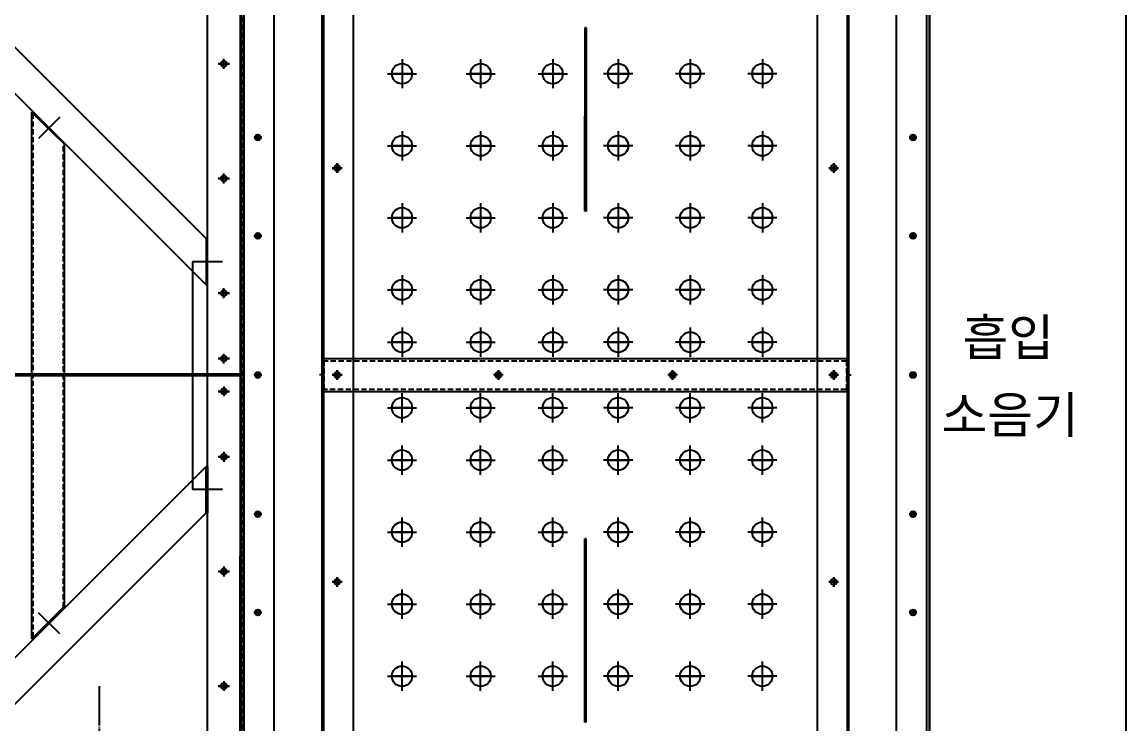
# Model space of a CAD drawing. Header units: millimetres. Extents: x 2760 to 22374, y 2628 to 16497.
# Drawn here: x 9291 to 10976, y 11771 to 12842 of the extents above; entities that cross this region are included whole.
import ezdxf
from ezdxf.enums import TextEntityAlignment as Align

# ---------------------------------------------------------------- set-up
doc = ezdxf.new("R2010")
doc.units = ezdxf.units.MM
doc.linetypes.add('CENTER', pattern=[65, 60, -2, 1, -2])
doc.linetypes.add('HIDDEN', pattern=[3, 2, -1])
for name, color, linetype in [('2.위생-급수', 5, 'Continuous'), ('CENTER', 1, 'CENTER'), ('냉각탑_text', 3, 'Continuous'), ('숨은선', 5, 'HIDDEN')]:
    doc.layers.add(name, color=color, linetype=linetype)
doc.styles.add('돋움', font='Dotum.ttf', dxfattribs={"width": 0.8})

# ---------------------------------------------------------------- blocks, each defined once
blk = doc.blocks.new('A$C79BC46FD')
blk.add_circle((8.6, 7.5), 4.5)
blk.add_circle((8.6, 7.5), 4.5)
blk.add_circle((8.6, 7.5), 4.5)
blk.add_circle((8.6, 7.5), 4.5)
at = {"layer": 'CENTER'}
for p, q in [((17, 7.5), (0, 7.5)), ((8.6, 0), (8.6, 15)), ((8.6, 0), (8.6, 15)), ((8.6, 0), (8.6, 15)), ((8.6, 0), (8.6, 15))]:
    blk.add_line(p, q, dxfattribs=at)

msp = doc.modelspace()

# ---------------------------------------------------------------- linework, layer by layer
at = {"color": 7}
for p, q in [((9624.145, 13328.608), (9624.145, 12304.608)), ((8738.79, 13274.608), (9572.145, 12441.253)), ((8809.5, 13274.608), (9572.145, 12511.964)), ((9574.145, 11330.608), (9574.145, 13276.608)), ((9574.145, 11330.608), (9574.145, 13276.608)), ((9624.145, 13276.608), (9624.145, 12027.608)), ((9624.145, 13276.608), (9624.145, 12027.608)), ((9626.145, 13276.608), (9626.145, 11330.608)), ((9626.145, 13276.608), (9626.145, 11330.608)), ((9676.145, 11330.608), (9676.145, 13276.608)), ((9676.145, 11330.608), (9676.145, 13276.608)), ((9751.145, 13273.608), (9751.145, 11333.608)), ((10551.145, 11333.608), (10551.145, 13273.608)), ((10626.145, 11330.608), (10626.145, 13276.608)), ((10676.145, 13276.608), (10676.145, 11330.608)), ((10152.145, 12833.608), (10150.145, 12833.608)), ((10150.145, 12833.608), (10150.145, 12553.608)), ((10152.145, 12833.608), (10150.145, 12833.608)), ((10152.145, 12833.608), (10152.145, 12553.608)), ((10150.145, 12553.608), (10150.145, 12698.608)), ((10152.145, 12553.608), (10152.145, 12698.608)), ((10152.145, 12553.608), (10150.145, 12553.608)), ((10152.145, 12553.608), (10150.145, 12553.608)), ((9256.145, 12304.608), (9624.145, 12304.608)), ((9624.145, 12304.608), (9256.145, 12304.608)), ((9624.145, 12304.608), (9256.145, 12304.608)), ((9256.145, 12302.608), (9624.145, 12302.608)), ((9624.145, 12302.608), (9256.145, 12302.608)), ((9624.145, 12302.608), (9256.145, 12302.608)), ((8738.79, 11330.668), (9572.145, 12164.024)), ((8809.5, 11330.668), (9572.145, 12093.313)), ((10150.145, 11773.608), (10150.145, 12053.608)), ((10152.145, 12053.608), (10150.145, 12053.608)), ((10152.145, 11773.608), (10152.145, 12053.608)), ((9624.145, 11330.608), (9624.145, 12027.608)), ((9624.145, 11330.608), (9624.145, 12027.608)), ((10152.145, 11773.608), (10150.145, 11773.608))]:
    msp.add_line(p, q, dxfattribs=at)
for p, q in [((9630.145, 11330.608), (9630.145, 13276.608)), ((9630.145, 11330.608), (9630.145, 13276.608)), ((9749.145, 11330.608), (9749.145, 13276.608)), ((9797.145, 11330.608), (9797.145, 13276.608)), ((10505.145, 11330.608), (10505.145, 13276.608)), ((10553.145, 11330.608), (10553.145, 13276.608)), ((10672.145, 11330.608), (10672.145, 13276.608)), ((9306.145, 12704.425), (9307.559, 12705.839)), ((9307.559, 12705.839), (9357.559, 12655.839)), ((9356.145, 12655.839), (9306.145, 12704.425)), ((9306.145, 11900.852), (9306.145, 12704.425)), ((9356.145, 12657.164), (9356.145, 12657.254)), ((9356.145, 12655.839), (9357.559, 12655.839)), ((9356.145, 11950.852), (9356.145, 12655.839)), ((9572.145, 12511.964), (9572.145, 12441.253)), ((9572.145, 12511.964), (9574.145, 12511.964)), ((9572.145, 12511.964), (9572.145, 12441.253)), ((9572.145, 12511.964), (9574.145, 12511.964)), ((9574.145, 12441.253), (9574.145, 12511.964)), ((9551.363, 12476.608), (9551.363, 12128.668)), ((9572.145, 12441.253), (9574.145, 12441.253)), ((9572.145, 12441.253), (9574.145, 12441.253)), ((9749.145, 12278.608), (9749.145, 12328.608)), ((9749.145, 12328.608), (10553.145, 12328.608)), ((10553.145, 12278.608), (10553.145, 12328.608)), ((9749.145, 12278.608), (10553.145, 12278.608)), ((9572.145, 12093.313), (9572.145, 12164.024)), ((9572.145, 12164.024), (9574.145, 12164.024)), ((9572.145, 12093.313), (9572.145, 12164.024)), ((9572.145, 12164.024), (9574.145, 12164.024)), ((9574.145, 12164.024), (9574.145, 12093.313)), ((9572.145, 12093.313), (9574.145, 12093.313)), ((9572.145, 12093.313), (9574.145, 12093.313)), ((9306.145, 11900.852), (9356.145, 11950.852)), ((9357.559, 11949.437), (9307.559, 11899.437)), ((9356.145, 11950.852), (9357.559, 11949.437)), ((9357.559, 11949.437), (9356.145, 11948.023)), ((9356.145, 11948.021), (9356.145, 11948.023)), ((9306.145, 11900.852), (9307.559, 11899.437))]:
    msp.add_line(p, q)
for centre, radius in [((9871.145, 12763.608), 15.5), ((9991.145, 12763.608), 15.5), ((10101.145, 12763.608), 15.5), ((10201.145, 12763.608), 15.5), ((10311.145, 12763.608), 15.5), ((10421.145, 12763.608), 15.5), ((9651.145, 12666.108), 4.5), ((9651.145, 12666.108), 4.5), ((9651.145, 12666.108), 3), ((9651.145, 12666.108), 3), ((9871.145, 12653.608), 15.5), ((9991.145, 12653.608), 15.5), ((10101.145, 12653.608), 15.5), ((10201.145, 12653.608), 15.5), ((10311.145, 12653.608), 15.5), ((10421.145, 12653.608), 15.5), ((10651.145, 12666.108), 4.5), ((10651.145, 12666.108), 3), ((9772.145, 12619.608), 4.5), ((9772.145, 12619.608), 4.5), ((10530.145, 12619.608), 4.5), ((10530.145, 12619.608), 4.5), ((9871.145, 12543.608), 15.5), ((9991.145, 12543.608), 15.5), ((10101.145, 12543.608), 15.5), ((10201.145, 12543.608), 15.5), ((10311.145, 12543.608), 15.5), ((10421.145, 12543.608), 15.5), ((9651.145, 12516.108), 4.5), ((9651.145, 12516.108), 4.5), ((9651.145, 12516.108), 4.5), ((9651.145, 12516.108), 4.5), ((10651.145, 12516.108), 4.5), ((9651.145, 12516.108), 3), ((9651.145, 12516.108), 3), ((9651.145, 12516.108), 3), ((9651.145, 12516.108), 3), ((10651.145, 12516.108), 3), ((9871.145, 12433.608), 15.5), ((9991.145, 12433.608), 15.5), ((10101.145, 12433.608), 15.5), ((10201.145, 12433.608), 15.5), ((10311.145, 12433.608), 15.5), ((10421.145, 12433.608), 15.5), ((9599.145, 12428.608), 4.5), ((9599.145, 12428.608), 4.5), ((9599.145, 12428.608), 4.5), ((9599.145, 12428.608), 4.5), ((9599.145, 12428.608), 4.5), ((9599.145, 12428.608), 4.5), ((9599.145, 12428.608), 4.5), ((9599.145, 12428.608), 4.5), ((9871.145, 12353.608), 15.5), ((9991.145, 12353.608), 15.5), ((10101.145, 12353.608), 15.5), ((10201.145, 12353.608), 15.5), ((10311.145, 12353.608), 15.5), ((10421.145, 12353.608), 15.5), ((9599.145, 12328.608), 4.5), ((9599.145, 12328.608), 4.5), ((9599.145, 12328.608), 4.5), ((9599.145, 12328.608), 4.5), ((9599.145, 12328.608), 4.5), ((9599.145, 12328.608), 4.5), ((9599.145, 12328.608), 4.5), ((9599.145, 12328.608), 4.5), ((9599.145, 12328.608), 4.5), ((9599.145, 12328.608), 4.5), ((9599.145, 12328.608), 4.5), ((9599.145, 12328.608), 4.5), ((9599.145, 12328.608), 4.5), ((9599.145, 12328.608), 4.5), ((9599.145, 12328.608), 4.5), ((9599.145, 12328.608), 4.5), ((9599.145, 12328.608), 4.5), ((9599.145, 12328.608), 4.5), ((9599.145, 12328.608), 4.5), ((9599.145, 12328.608), 4.5), ((9599.145, 12328.608), 4.5), ((9599.145, 12328.608), 4.5), ((9599.145, 12328.608), 4.5), ((9599.145, 12328.608), 4.5), ((9599.145, 12328.608), 4.5), ((9599.145, 12328.608), 4.5), ((9599.145, 12328.608), 4.5), ((9599.145, 12328.608), 4.5), ((9651.145, 12303.608), 4.5), ((9651.145, 12303.608), 4.5), ((9651.145, 12303.608), 4.5), ((9651.145, 12303.608), 4.5), ((9651.145, 12303.608), 3), ((9651.145, 12303.608), 3), ((9651.145, 12303.608), 3), ((9651.145, 12303.608), 3), ((9772.145, 12303.608), 4.5), ((9772.145, 12303.608), 4.5), ((9772.145, 12303.608), 3), ((10018.145, 12303.608), 4.5), ((10018.145, 12303.608), 3), ((10284.145, 12303.608), 4.5), ((10284.145, 12303.608), 3), ((10530.145, 12303.608), 4.5), ((10530.145, 12303.608), 4.5), ((10530.145, 12303.608), 3), ((10651.145, 12303.608), 4.5), ((10651.145, 12303.608), 3), ((9599.145, 12278.608), 4.5), ((9599.145, 12278.608), 4.5), ((9599.145, 12278.608), 4.5), ((9599.145, 12278.608), 4.5), ((9599.145, 12278.608), 4.5), ((9599.145, 12278.608), 4.5), ((9599.145, 12278.608), 4.5), ((9599.145, 12278.608), 4.5), ((9599.145, 12278.608), 4.5), ((9599.145, 12278.608), 4.5), ((9599.145, 12278.608), 4.5), ((9599.145, 12278.608), 4.5), ((9599.145, 12278.608), 4.5), ((9599.145, 12278.608), 4.5), ((9599.145, 12278.608), 4.5), ((9599.145, 12278.608), 4.5), ((9599.145, 12278.608), 4.5), ((9599.145, 12278.608), 4.5), ((9599.145, 12278.608), 4.5), ((9599.145, 12278.608), 4.5), ((9599.145, 12278.608), 4.5), ((9599.145, 12278.608), 4.5), ((9599.145, 12278.608), 4.5), ((9599.145, 12278.608), 4.5), ((9599.145, 12278.608), 4.5), ((9599.145, 12278.608), 4.5), ((9599.145, 12278.608), 4.5), ((9599.145, 12278.608), 4.5), ((9871.145, 12253.608), 15.5), ((9991.145, 12253.608), 15.5), ((10101.145, 12253.608), 15.5), ((10201.145, 12253.608), 15.5), ((10311.145, 12253.608), 15.5), ((10421.145, 12253.608), 15.5), ((9599.145, 12178.608), 4.5), ((9599.145, 12178.608), 4.5), ((9599.145, 12178.608), 4.5), ((9599.145, 12178.608), 4.5), ((9599.145, 12178.608), 4.5), ((9599.145, 12178.608), 4.5), ((9599.145, 12178.608), 4.5), ((9599.145, 12178.608), 4.5), ((9871.145, 12173.608), 15.5), ((9991.145, 12173.608), 15.5), ((10101.145, 12173.608), 15.5), ((10201.145, 12173.608), 15.5), ((10311.145, 12173.608), 15.5), ((10421.145, 12173.608), 15.5), ((9651.145, 12091.108), 4.5), ((9651.145, 12091.108), 4.5), ((9651.145, 12091.108), 4.5), ((9651.145, 12091.108), 4.5), ((9651.145, 12091.108), 3), ((9651.145, 12091.108), 3), ((9651.145, 12091.108), 3), ((9651.145, 12091.108), 3), ((10651.145, 12091.108), 4.5), ((10651.145, 12091.108), 3), ((9871.145, 12063.608), 15.5), ((9991.145, 12063.608), 15.5), ((10101.145, 12063.608), 15.5), ((10201.145, 12063.608), 15.5), ((10311.145, 12063.608), 15.5), ((10421.145, 12063.608), 15.5), ((9599.145, 12003.608), 4.5), ((9599.145, 12003.608), 4.5), ((9599.145, 12003.608), 4.5), ((9599.145, 12003.608), 4.5), ((9599.145, 12003.608), 4.5), ((9599.145, 12003.608), 4.5), ((9599.145, 12003.608), 4.5), ((9599.145, 12003.608), 4.5), ((9772.145, 11987.608), 4.5), ((9772.145, 11987.608), 4.5), ((10530.145, 11987.608), 4.5), ((10530.145, 11987.608), 4.5), ((9871.145, 11953.608), 15.5), ((9991.145, 11953.608), 15.5), ((10101.145, 11953.608), 15.5), ((10201.145, 11953.608), 15.5), ((10311.145, 11953.608), 15.5), ((10421.145, 11953.608), 15.5), ((9651.145, 11941.108), 4.5), ((9651.145, 11941.108), 4.5), ((9651.145, 11941.108), 4.5), ((9651.145, 11941.108), 4.5), ((9651.145, 11941.108), 3), ((9651.145, 11941.108), 3), ((9651.145, 11941.108), 3), ((9651.145, 11941.108), 3), ((10651.145, 11941.108), 4.5), ((10651.145, 11941.108), 3), ((9871.145, 11843.608), 15.5), ((9991.145, 11843.608), 15.5), ((10101.145, 11843.608), 15.5), ((10201.145, 11843.608), 15.5), ((10311.145, 11843.608), 15.5), ((10421.145, 11843.608), 15.5), ((9599.145, 11828.608), 4.5), ((9599.145, 11828.608), 4.5), ((9599.145, 11828.608), 4.5), ((9599.145, 11828.608), 4.5), ((9599.145, 11828.608), 4.5), ((9599.145, 11828.608), 4.5), ((9599.145, 11828.608), 4.5), ((9599.145, 11828.608), 4.5)]:
    msp.add_circle(centre, radius)
at = {"layer": '2.위생-급수', "color": 4}
msp.add_lwpolyline([(10976.145, 11428.608), (10676.145, 11428.608), (10676.145, 13178.608), (10976.145, 13178.608)], close=True, dxfattribs=at)
at = {"layer": 'CENTER'}
for p, q in [((9871.145, 12785.938), (9871.145, 12741.279)), ((9871.145, 12780.785), (9871.145, 12746.432)), ((9991.145, 12785.938), (9991.145, 12741.279)), ((9991.145, 12780.785), (9991.145, 12746.432)), ((10101.145, 12785.938), (10101.145, 12741.279)), ((10101.145, 12780.785), (10101.145, 12746.432)), ((10201.145, 12785.938), (10201.145, 12741.279)), ((10201.145, 12780.785), (10201.145, 12746.432)), ((10311.145, 12785.938), (10311.145, 12741.279)), ((10311.145, 12780.785), (10311.145, 12746.432)), ((10421.145, 12785.938), (10421.145, 12741.279)), ((10421.145, 12780.785), (10421.145, 12746.432)), ((9848.816, 12763.608), (9893.474, 12763.608)), ((9888.321, 12763.608), (9853.969, 12763.608)), ((9853.969, 12763.608), (9888.321, 12763.608)), ((9888.321, 12763.608), (9853.969, 12763.608)), ((9968.816, 12763.608), (10013.474, 12763.608)), ((10008.321, 12763.608), (9973.969, 12763.608)), ((9973.969, 12763.608), (10008.321, 12763.608)), ((10008.321, 12763.608), (9973.969, 12763.608)), ((10078.816, 12763.608), (10123.474, 12763.608)), ((10118.321, 12763.608), (10083.969, 12763.608)), ((10083.969, 12763.608), (10118.321, 12763.608)), ((10118.321, 12763.608), (10083.969, 12763.608)), ((10223.474, 12763.608), (10178.816, 12763.608)), ((10183.969, 12763.608), (10218.321, 12763.608)), ((10218.321, 12763.608), (10183.969, 12763.608)), ((10183.969, 12763.608), (10218.321, 12763.608)), ((10333.474, 12763.608), (10288.816, 12763.608)), ((10293.969, 12763.608), (10328.321, 12763.608)), ((10328.321, 12763.608), (10293.969, 12763.608)), ((10293.969, 12763.608), (10328.321, 12763.608)), ((10443.474, 12763.608), (10398.816, 12763.608)), ((10403.969, 12763.608), (10438.321, 12763.608)), ((10438.321, 12763.608), (10403.969, 12763.608)), ((10403.969, 12763.608), (10438.321, 12763.608)), ((9348.753, 12697.034), (9316.449, 12664.73)), ((9871.145, 12675.938), (9871.145, 12631.279)), ((9991.145, 12675.938), (9991.145, 12631.279)), ((10101.145, 12675.938), (10101.145, 12631.279)), ((10201.145, 12675.938), (10201.145, 12631.279)), ((10311.145, 12675.938), (10311.145, 12631.279)), ((10421.145, 12675.938), (10421.145, 12631.279)), ((9656.763, 12666.108), (9645.401, 12666.108)), ((9656.763, 12666.108), (9645.401, 12666.108)), ((9645.528, 12666.108), (9656.889, 12666.108)), ((9645.528, 12666.108), (9656.889, 12666.108)), ((9651.145, 12661.108), (9651.145, 12671.108)), ((9651.145, 12661.108), (9651.145, 12671.108)), ((9651.145, 12661.108), (9651.145, 12671.108)), ((9651.145, 12661.108), (9651.145, 12671.108)), ((9651.145, 12661.108), (9651.145, 12671.108)), ((9651.145, 12661.108), (9651.145, 12671.108)), ((9651.145, 12661.108), (9651.145, 12671.108)), ((9651.145, 12661.108), (9651.145, 12671.108)), ((9651.145, 12661.108), (9651.145, 12671.108)), ((9651.145, 12661.108), (9651.145, 12671.108)), ((9651.145, 12661.108), (9651.145, 12671.108)), ((9651.145, 12661.108), (9651.145, 12671.108)), ((9651.145, 12661.108), (9651.145, 12671.108)), ((9651.145, 12661.108), (9651.145, 12671.108)), ((9651.145, 12661.108), (9651.145, 12671.108)), ((9651.145, 12661.108), (9651.145, 12671.108)), ((9871.145, 12670.785), (9871.145, 12636.432)), ((9991.145, 12670.785), (9991.145, 12636.432)), ((10101.145, 12670.785), (10101.145, 12636.432)), ((10201.145, 12670.785), (10201.145, 12636.432)), ((10311.145, 12670.785), (10311.145, 12636.432)), ((10421.145, 12670.785), (10421.145, 12636.432)), ((10656.763, 12666.108), (10645.401, 12666.108)), ((10656.763, 12666.108), (10645.401, 12666.108)), ((10651.145, 12661.108), (10651.145, 12671.108)), ((10651.145, 12661.108), (10651.145, 12671.108)), ((10651.145, 12661.108), (10651.145, 12671.108)), ((10651.145, 12661.108), (10651.145, 12671.108)), ((10651.145, 12661.108), (10651.145, 12671.108)), ((10651.145, 12661.108), (10651.145, 12671.108)), ((10651.145, 12661.108), (10651.145, 12671.108)), ((10651.145, 12661.108), (10651.145, 12671.108)), ((9848.816, 12653.608), (9893.474, 12653.608)), ((9888.321, 12653.608), (9853.969, 12653.608)), ((9853.969, 12653.608), (9888.321, 12653.608)), ((9888.321, 12653.608), (9853.969, 12653.608)), ((9968.816, 12653.608), (10013.474, 12653.608)), ((10008.321, 12653.608), (9973.969, 12653.608)), ((9973.969, 12653.608), (10008.321, 12653.608)), ((10008.321, 12653.608), (9973.969, 12653.608)), ((10078.816, 12653.608), (10123.474, 12653.608)), ((10118.321, 12653.608), (10083.969, 12653.608)), ((10083.969, 12653.608), (10118.321, 12653.608)), ((10118.321, 12653.608), (10083.969, 12653.608)), ((10223.474, 12653.608), (10178.816, 12653.608)), ((10183.969, 12653.608), (10218.321, 12653.608)), ((10218.321, 12653.608), (10183.969, 12653.608)), ((10183.969, 12653.608), (10218.321, 12653.608)), ((10333.474, 12653.608), (10288.816, 12653.608)), ((10293.969, 12653.608), (10328.321, 12653.608)), ((10328.321, 12653.608), (10293.969, 12653.608)), ((10293.969, 12653.608), (10328.321, 12653.608)), ((10443.474, 12653.608), (10398.816, 12653.608)), ((10403.969, 12653.608), (10438.321, 12653.608)), ((10438.321, 12653.608), (10403.969, 12653.608)), ((10403.969, 12653.608), (10438.321, 12653.608)), ((9772.145, 12627.108), (9772.145, 12612.108)), ((9772.145, 12612.108), (9772.145, 12627.108)), ((9772.145, 12613.883), (9772.145, 12625.334)), ((9772.145, 12625.334), (9772.145, 12613.883)), ((9772.145, 12625.334), (9772.145, 12613.883)), ((9772.145, 12613.883), (9772.145, 12625.334)), ((10530.145, 12627.108), (10530.145, 12612.108)), ((10530.145, 12612.108), (10530.145, 12627.108)), ((10530.145, 12613.883), (10530.145, 12625.334)), ((10530.145, 12625.334), (10530.145, 12613.883)), ((10530.145, 12625.334), (10530.145, 12613.883)), ((10530.145, 12613.883), (10530.145, 12625.334)), ((9779.645, 12619.608), (9764.645, 12619.608)), ((9764.645, 12619.608), (9779.645, 12619.608)), ((10522.645, 12619.608), (10537.645, 12619.608)), ((10537.645, 12619.608), (10522.645, 12619.608)), ((9871.145, 12565.938), (9871.145, 12521.279)), ((9871.145, 12560.785), (9871.145, 12526.432)), ((9991.145, 12565.938), (9991.145, 12521.279)), ((9991.145, 12560.785), (9991.145, 12526.432)), ((10101.145, 12565.938), (10101.145, 12521.279)), ((10101.145, 12560.785), (10101.145, 12526.432)), ((10201.145, 12565.938), (10201.145, 12521.279)), ((10201.145, 12560.785), (10201.145, 12526.432)), ((10311.145, 12565.938), (10311.145, 12521.279)), ((10311.145, 12560.785), (10311.145, 12526.432)), ((10421.145, 12565.938), (10421.145, 12521.279)), ((10421.145, 12560.785), (10421.145, 12526.432)), ((9848.816, 12543.608), (9893.474, 12543.608)), ((9888.321, 12543.608), (9853.969, 12543.608)), ((9853.969, 12543.608), (9888.321, 12543.608)), ((9888.321, 12543.608), (9853.969, 12543.608)), ((9968.816, 12543.608), (10013.474, 12543.608)), ((10008.321, 12543.608), (9973.969, 12543.608)), ((9973.969, 12543.608), (10008.321, 12543.608)), ((10008.321, 12543.608), (9973.969, 12543.608)), ((10078.816, 12543.608), (10123.474, 12543.608)), ((10118.321, 12543.608), (10083.969, 12543.608)), ((10083.969, 12543.608), (10118.321, 12543.608)), ((10118.321, 12543.608), (10083.969, 12543.608)), ((10223.474, 12543.608), (10178.816, 12543.608)), ((10183.969, 12543.608), (10218.321, 12543.608)), ((10218.321, 12543.608), (10183.969, 12543.608)), ((10183.969, 12543.608), (10218.321, 12543.608)), ((10333.474, 12543.608), (10288.816, 12543.608)), ((10293.969, 12543.608), (10328.321, 12543.608)), ((10328.321, 12543.608), (10293.969, 12543.608)), ((10293.969, 12543.608), (10328.321, 12543.608)), ((10443.474, 12543.608), (10398.816, 12543.608)), ((10403.969, 12543.608), (10438.321, 12543.608)), ((10438.321, 12543.608), (10403.969, 12543.608)), ((10403.969, 12543.608), (10438.321, 12543.608)), ((9651.145, 12511.108), (9651.145, 12521.108)), ((9651.145, 12511.108), (9651.145, 12521.108)), ((9651.145, 12511.108), (9651.145, 12521.108)), ((9651.145, 12511.108), (9651.145, 12521.108)), ((9651.145, 12521.108), (9651.145, 12511.108)), ((9651.145, 12521.108), (9651.145, 12511.108)), ((9651.145, 12521.108), (9651.145, 12511.108)), ((9651.145, 12521.108), (9651.145, 12511.108)), ((9651.145, 12511.108), (9651.145, 12521.108)), ((9651.145, 12511.108), (9651.145, 12521.108)), ((9651.145, 12511.108), (9651.145, 12521.108)), ((9651.145, 12511.108), (9651.145, 12521.108)), ((9651.145, 12511.108), (9651.145, 12521.108)), ((9651.145, 12511.108), (9651.145, 12521.108)), ((9651.145, 12511.108), (9651.145, 12521.108)), ((9651.145, 12511.108), (9651.145, 12521.108)), ((9651.145, 12511.108), (9651.145, 12521.108)), ((9651.145, 12511.108), (9651.145, 12521.108)), ((9651.145, 12511.108), (9651.145, 12521.108)), ((9651.145, 12511.108), (9651.145, 12521.108)), ((9651.145, 12511.108), (9651.145, 12521.108)), ((9651.145, 12511.108), (9651.145, 12521.108)), ((9651.145, 12511.108), (9651.145, 12521.108)), ((9651.145, 12511.108), (9651.145, 12521.108)), ((9651.145, 12511.108), (9651.145, 12521.108)), ((9651.145, 12511.108), (9651.145, 12521.108)), ((9651.145, 12511.108), (9651.145, 12521.108)), ((9651.145, 12511.108), (9651.145, 12521.108)), ((9651.145, 12521.108), (9651.145, 12511.108)), ((9651.145, 12521.108), (9651.145, 12511.108)), ((9651.145, 12521.108), (9651.145, 12511.108)), ((9651.145, 12521.108), (9651.145, 12511.108)), ((9651.145, 12511.108), (9651.145, 12521.108)), ((9651.145, 12511.108), (9651.145, 12521.108)), ((9651.145, 12511.108), (9651.145, 12521.108)), ((9651.145, 12511.108), (9651.145, 12521.108)), ((9651.145, 12511.108), (9651.145, 12521.108)), ((9651.145, 12511.108), (9651.145, 12521.108)), ((9651.145, 12511.108), (9651.145, 12521.108)), ((9651.145, 12511.108), (9651.145, 12521.108)), ((9651.145, 12511.108), (9651.145, 12521.108)), ((9651.145, 12511.108), (9651.145, 12521.108)), ((9651.145, 12511.108), (9651.145, 12521.108)), ((9651.145, 12511.108), (9651.145, 12521.108)), ((9651.145, 12511.108), (9651.145, 12521.108)), ((9651.145, 12511.108), (9651.145, 12521.108)), ((9651.145, 12511.108), (9651.145, 12521.108)), ((9651.145, 12511.108), (9651.145, 12521.108)), ((10651.145, 12511.108), (10651.145, 12521.108)), ((10651.145, 12511.108), (10651.145, 12521.108)), ((10651.145, 12511.108), (10651.145, 12521.108)), ((10651.145, 12511.108), (10651.145, 12521.108)), ((10651.145, 12521.108), (10651.145, 12511.108)), ((10651.145, 12521.108), (10651.145, 12511.108)), ((10651.145, 12521.108), (10651.145, 12511.108)), ((10651.145, 12521.108), (10651.145, 12511.108)), ((10651.145, 12511.108), (10651.145, 12521.108)), ((10651.145, 12511.108), (10651.145, 12521.108)), ((10651.145, 12511.108), (10651.145, 12521.108)), ((10651.145, 12511.108), (10651.145, 12521.108)), ((9656.763, 12516.108), (9645.401, 12516.108)), ((9656.763, 12516.108), (9645.401, 12516.108)), ((9656.763, 12516.108), (9645.401, 12516.108)), ((9656.763, 12516.108), (9645.401, 12516.108)), ((9656.763, 12516.108), (9645.401, 12516.108)), ((9656.763, 12516.108), (9645.401, 12516.108)), ((9656.763, 12516.108), (9645.401, 12516.108)), ((9656.763, 12516.108), (9645.401, 12516.108)), ((9645.528, 12516.108), (9656.889, 12516.108)), ((9645.528, 12516.108), (9656.889, 12516.108)), ((9645.528, 12516.108), (9656.889, 12516.108)), ((9645.528, 12516.108), (9656.889, 12516.108)), ((10656.763, 12516.108), (10645.401, 12516.108)), ((10656.763, 12516.108), (10645.401, 12516.108)), ((10656.763, 12516.108), (10645.401, 12516.108)), ((9597.047, 12476.608), (9551.363, 12476.608)), ((9597.047, 12476.608), (9551.363, 12476.608)), ((9871.145, 12455.938), (9871.145, 12411.279)), ((9991.145, 12455.938), (9991.145, 12411.279)), ((10101.145, 12455.938), (10101.145, 12411.279)), ((10201.145, 12455.938), (10201.145, 12411.279)), ((10311.145, 12455.938), (10311.145, 12411.279)), ((10421.145, 12455.938), (10421.145, 12411.279)), ((9599.145, 12421.108), (9599.145, 12436.108)), ((9599.145, 12421.108), (9599.145, 12436.108)), ((9599.145, 12421.108), (9599.145, 12436.108)), ((9599.145, 12421.108), (9599.145, 12436.108)), ((9599.145, 12421.108), (9599.145, 12436.108)), ((9599.145, 12421.108), (9599.145, 12436.108)), ((9599.145, 12421.108), (9599.145, 12436.108)), ((9599.145, 12421.108), (9599.145, 12436.108)), ((9871.145, 12450.785), (9871.145, 12416.432)), ((9991.145, 12450.785), (9991.145, 12416.432)), ((10101.145, 12450.785), (10101.145, 12416.432)), ((10201.145, 12450.785), (10201.145, 12416.432)), ((10311.145, 12450.785), (10311.145, 12416.432)), ((10421.145, 12450.785), (10421.145, 12416.432)), ((9607.571, 12428.608), (9590.529, 12428.608)), ((9607.571, 12428.608), (9590.529, 12428.608)), ((9848.816, 12433.608), (9893.474, 12433.608)), ((9888.321, 12433.608), (9853.969, 12433.608)), ((9853.969, 12433.608), (9888.321, 12433.608)), ((9888.321, 12433.608), (9853.969, 12433.608)), ((9968.816, 12433.608), (10013.474, 12433.608)), ((10008.321, 12433.608), (9973.969, 12433.608)), ((9973.969, 12433.608), (10008.321, 12433.608)), ((10008.321, 12433.608), (9973.969, 12433.608)), ((10078.816, 12433.608), (10123.474, 12433.608)), ((10118.321, 12433.608), (10083.969, 12433.608)), ((10083.969, 12433.608), (10118.321, 12433.608)), ((10118.321, 12433.608), (10083.969, 12433.608)), ((10223.474, 12433.608), (10178.816, 12433.608)), ((10183.969, 12433.608), (10218.321, 12433.608)), ((10218.321, 12433.608), (10183.969, 12433.608)), ((10183.969, 12433.608), (10218.321, 12433.608)), ((10333.474, 12433.608), (10288.816, 12433.608)), ((10293.969, 12433.608), (10328.321, 12433.608)), ((10328.321, 12433.608), (10293.969, 12433.608)), ((10293.969, 12433.608), (10328.321, 12433.608)), ((10443.474, 12433.608), (10398.816, 12433.608)), ((10403.969, 12433.608), (10438.321, 12433.608)), ((10438.321, 12433.608), (10403.969, 12433.608)), ((10403.969, 12433.608), (10438.321, 12433.608)), ((9871.145, 12375.938), (9871.145, 12331.279)), ((9871.145, 12370.785), (9871.145, 12336.432)), ((9991.145, 12375.938), (9991.145, 12331.279)), ((9991.145, 12370.785), (9991.145, 12336.432)), ((10101.145, 12375.938), (10101.145, 12331.279)), ((10101.145, 12370.785), (10101.145, 12336.432)), ((10201.145, 12375.938), (10201.145, 12331.279)), ((10201.145, 12370.785), (10201.145, 12336.432)), ((10311.145, 12375.938), (10311.145, 12331.279)), ((10311.145, 12370.785), (10311.145, 12336.432)), ((10421.145, 12375.938), (10421.145, 12331.279)), ((10421.145, 12370.785), (10421.145, 12336.432)), ((9848.816, 12353.608), (9893.474, 12353.608)), ((9888.321, 12353.608), (9853.969, 12353.608)), ((9853.969, 12353.608), (9888.321, 12353.608)), ((9888.321, 12353.608), (9853.969, 12353.608)), ((9968.816, 12353.608), (10013.474, 12353.608)), ((10008.321, 12353.608), (9973.969, 12353.608)), ((9973.969, 12353.608), (10008.321, 12353.608)), ((10008.321, 12353.608), (9973.969, 12353.608)), ((10078.816, 12353.608), (10123.474, 12353.608)), ((10118.321, 12353.608), (10083.969, 12353.608)), ((10083.969, 12353.608), (10118.321, 12353.608)), ((10118.321, 12353.608), (10083.969, 12353.608)), ((10223.474, 12353.608), (10178.816, 12353.608)), ((10183.969, 12353.608), (10218.321, 12353.608)), ((10218.321, 12353.608), (10183.969, 12353.608)), ((10183.969, 12353.608), (10218.321, 12353.608)), ((10333.474, 12353.608), (10288.816, 12353.608)), ((10293.969, 12353.608), (10328.321, 12353.608)), ((10328.321, 12353.608), (10293.969, 12353.608)), ((10293.969, 12353.608), (10328.321, 12353.608)), ((10443.474, 12353.608), (10398.816, 12353.608)), ((10403.969, 12353.608), (10438.321, 12353.608)), ((10438.321, 12353.608), (10403.969, 12353.608)), ((10403.969, 12353.608), (10438.321, 12353.608)), ((9599.145, 12321.108), (9599.145, 12336.108)), ((9599.145, 12321.108), (9599.145, 12336.108)), ((9599.145, 12321.108), (9599.145, 12336.108)), ((9599.145, 12321.108), (9599.145, 12336.108)), ((9599.145, 12321.108), (9599.145, 12336.108)), ((9599.145, 12321.108), (9599.145, 12336.108)), ((9599.145, 12321.108), (9599.145, 12336.108)), ((9599.145, 12321.108), (9599.145, 12336.108)), ((9599.145, 12321.108), (9599.145, 12336.108)), ((9599.145, 12321.108), (9599.145, 12336.108)), ((9599.145, 12321.108), (9599.145, 12336.108)), ((9599.145, 12321.108), (9599.145, 12336.108)), ((9599.145, 12321.108), (9599.145, 12336.108)), ((9599.145, 12321.108), (9599.145, 12336.108)), ((9599.145, 12321.108), (9599.145, 12336.108)), ((9599.145, 12321.108), (9599.145, 12336.108)), ((9599.145, 12321.108), (9599.145, 12336.108)), ((9599.145, 12321.108), (9599.145, 12336.108)), ((9599.145, 12321.108), (9599.145, 12336.108)), ((9599.145, 12321.108), (9599.145, 12336.108)), ((9599.145, 12321.108), (9599.145, 12336.108)), ((9599.145, 12321.108), (9599.145, 12336.108)), ((9599.145, 12321.108), (9599.145, 12336.108)), ((9599.145, 12321.108), (9599.145, 12336.108)), ((9599.145, 12321.108), (9599.145, 12336.108)), ((9599.145, 12321.108), (9599.145, 12336.108)), ((9599.145, 12321.108), (9599.145, 12336.108)), ((9599.145, 12321.108), (9599.145, 12336.108)), ((9607.571, 12328.608), (9590.529, 12328.608)), ((9607.571, 12328.608), (9590.529, 12328.608)), ((9607.571, 12328.608), (9590.529, 12328.608)), ((9607.571, 12328.608), (9590.529, 12328.608)), ((9590.719, 12328.608), (9607.762, 12328.608)), ((9590.719, 12328.608), (9607.762, 12328.608)), ((9590.719, 12328.608), (9607.762, 12328.608)), ((9656.763, 12303.608), (9645.401, 12303.608)), ((9656.763, 12303.608), (9645.401, 12303.608)), ((9656.763, 12303.608), (9645.401, 12303.608)), ((9656.763, 12303.608), (9645.401, 12303.608)), ((9656.763, 12303.608), (9645.401, 12303.608)), ((9656.763, 12303.608), (9645.401, 12303.608)), ((9656.763, 12303.608), (9645.401, 12303.608)), ((9656.763, 12303.608), (9645.401, 12303.608)), ((9645.528, 12303.608), (9656.889, 12303.608)), ((9645.528, 12303.608), (9656.889, 12303.608)), ((9645.528, 12303.608), (9656.889, 12303.608)), ((9645.528, 12303.608), (9656.889, 12303.608)), ((9651.145, 12308.608), (9651.145, 12298.608)), ((9651.145, 12308.608), (9651.145, 12298.608)), ((9651.145, 12308.608), (9651.145, 12298.608)), ((9651.145, 12308.608), (9651.145, 12298.608)), ((9651.145, 12308.608), (9651.145, 12298.608)), ((9651.145, 12308.608), (9651.145, 12298.608)), ((9651.145, 12308.608), (9651.145, 12298.608)), ((9651.145, 12308.608), (9651.145, 12298.608)), ((9651.145, 12308.608), (9651.145, 12298.608)), ((9651.145, 12308.608), (9651.145, 12298.608)), ((9651.145, 12308.608), (9651.145, 12298.608)), ((9651.145, 12308.608), (9651.145, 12298.608)), ((9651.145, 12298.608), (9651.145, 12308.608)), ((9651.145, 12298.608), (9651.145, 12308.608)), ((9651.145, 12298.608), (9651.145, 12308.608)), ((9651.145, 12298.608), (9651.145, 12308.608)), ((9651.145, 12298.608), (9651.145, 12308.608)), ((9651.145, 12298.608), (9651.145, 12308.608)), ((9651.145, 12298.608), (9651.145, 12308.608)), ((9651.145, 12298.608), (9651.145, 12308.608)), ((9651.145, 12298.608), (9651.145, 12308.608)), ((9651.145, 12298.608), (9651.145, 12308.608)), ((9651.145, 12298.608), (9651.145, 12308.608)), ((9651.145, 12298.608), (9651.145, 12308.608)), ((9651.145, 12308.608), (9651.145, 12298.608)), ((9651.145, 12308.608), (9651.145, 12298.608)), ((9651.145, 12308.608), (9651.145, 12298.608)), ((9651.145, 12308.608), (9651.145, 12298.608)), ((9651.145, 12308.608), (9651.145, 12298.608)), ((9651.145, 12308.608), (9651.145, 12298.608)), ((9651.145, 12308.608), (9651.145, 12298.608)), ((9651.145, 12308.608), (9651.145, 12298.608)), ((9651.145, 12308.608), (9651.145, 12298.608)), ((9651.145, 12308.608), (9651.145, 12298.608)), ((9651.145, 12308.608), (9651.145, 12298.608)), ((9651.145, 12308.608), (9651.145, 12298.608)), ((9651.145, 12298.608), (9651.145, 12308.608)), ((9651.145, 12298.608), (9651.145, 12308.608)), ((9651.145, 12298.608), (9651.145, 12308.608)), ((9651.145, 12298.608), (9651.145, 12308.608)), ((9651.145, 12298.608), (9651.145, 12308.608)), ((9651.145, 12298.608), (9651.145, 12308.608)), ((9651.145, 12298.608), (9651.145, 12308.608)), ((9651.145, 12298.608), (9651.145, 12308.608)), ((9651.145, 12298.608), (9651.145, 12308.608)), ((9651.145, 12298.608), (9651.145, 12308.608)), ((9651.145, 12298.608), (9651.145, 12308.608)), ((9651.145, 12298.608), (9651.145, 12308.608)), ((9752.974, 12303.608), (9745.316, 12303.608)), ((9779.645, 12303.608), (9764.645, 12303.608)), ((9764.645, 12303.608), (9779.645, 12303.608)), ((9779.645, 12303.608), (9764.645, 12303.608)), ((9772.145, 12311.108), (9772.145, 12296.108)), ((9772.145, 12296.108), (9772.145, 12311.108)), ((9772.145, 12296.108), (9772.145, 12311.108)), ((9772.145, 12297.883), (9772.145, 12309.334)), ((9772.145, 12309.334), (9772.145, 12297.883)), ((9772.145, 12309.334), (9772.145, 12297.883)), ((9772.145, 12297.883), (9772.145, 12309.334)), ((9772.145, 12309.334), (9772.145, 12297.883)), ((9772.145, 12297.883), (9772.145, 12309.334)), ((10025.645, 12303.608), (10010.645, 12303.608)), ((10025.645, 12303.608), (10010.645, 12303.608)), ((10018.145, 12311.108), (10018.145, 12296.108)), ((10018.145, 12296.108), (10018.145, 12311.108)), ((10018.145, 12297.883), (10018.145, 12309.334)), ((10018.145, 12309.334), (10018.145, 12297.883)), ((10018.145, 12309.334), (10018.145, 12297.883)), ((10018.145, 12297.883), (10018.145, 12309.334)), ((10291.645, 12303.608), (10276.645, 12303.608)), ((10291.645, 12303.608), (10276.645, 12303.608)), ((10284.145, 12311.108), (10284.145, 12296.108)), ((10284.145, 12296.108), (10284.145, 12311.108)), ((10284.145, 12297.883), (10284.145, 12309.334)), ((10284.145, 12309.334), (10284.145, 12297.883)), ((10284.145, 12309.334), (10284.145, 12297.883)), ((10284.145, 12297.883), (10284.145, 12309.334)), ((10522.645, 12303.608), (10537.645, 12303.608)), ((10537.645, 12303.608), (10522.645, 12303.608)), ((10537.645, 12303.608), (10522.645, 12303.608)), ((10530.145, 12311.108), (10530.145, 12296.108)), ((10530.145, 12296.108), (10530.145, 12311.108)), ((10530.145, 12296.108), (10530.145, 12311.108)), ((10530.145, 12297.883), (10530.145, 12309.334)), ((10530.145, 12309.334), (10530.145, 12297.883)), ((10530.145, 12309.334), (10530.145, 12297.883)), ((10530.145, 12297.883), (10530.145, 12309.334)), ((10530.145, 12309.334), (10530.145, 12297.883)), ((10530.145, 12297.883), (10530.145, 12309.334)), ((10549.316, 12303.608), (10556.974, 12303.608)), ((10656.763, 12303.608), (10645.401, 12303.608)), ((10656.763, 12303.608), (10645.401, 12303.608)), ((10656.763, 12303.608), (10645.401, 12303.608)), ((10651.145, 12308.608), (10651.145, 12298.608)), ((10651.145, 12308.608), (10651.145, 12298.608)), ((10651.145, 12308.608), (10651.145, 12298.608)), ((10651.145, 12308.608), (10651.145, 12298.608)), ((10651.145, 12308.608), (10651.145, 12298.608)), ((10651.145, 12308.608), (10651.145, 12298.608)), ((10651.145, 12308.608), (10651.145, 12298.608)), ((10651.145, 12308.608), (10651.145, 12298.608)), ((10651.145, 12308.608), (10651.145, 12298.608)), ((10651.145, 12308.608), (10651.145, 12298.608)), ((10651.145, 12308.608), (10651.145, 12298.608)), ((10651.145, 12308.608), (10651.145, 12298.608)), ((9599.145, 12286.108), (9599.145, 12271.108)), ((9599.145, 12286.108), (9599.145, 12271.108)), ((9599.145, 12286.108), (9599.145, 12271.108)), ((9599.145, 12286.108), (9599.145, 12271.108)), ((9599.145, 12286.108), (9599.145, 12271.108)), ((9599.145, 12286.108), (9599.145, 12271.108)), ((9599.145, 12286.108), (9599.145, 12271.108)), ((9599.145, 12286.108), (9599.145, 12271.108)), ((9599.145, 12286.108), (9599.145, 12271.108)), ((9599.145, 12286.108), (9599.145, 12271.108)), ((9599.145, 12286.108), (9599.145, 12271.108)), ((9599.145, 12286.108), (9599.145, 12271.108)), ((9599.145, 12286.108), (9599.145, 12271.108)), ((9599.145, 12286.108), (9599.145, 12271.108)), ((9599.145, 12286.108), (9599.145, 12271.108)), ((9599.145, 12286.108), (9599.145, 12271.108)), ((9599.145, 12286.108), (9599.145, 12271.108)), ((9599.145, 12286.108), (9599.145, 12271.108)), ((9599.145, 12286.108), (9599.145, 12271.108)), ((9599.145, 12286.108), (9599.145, 12271.108)), ((9599.145, 12286.108), (9599.145, 12271.108)), ((9599.145, 12286.108), (9599.145, 12271.108)), ((9599.145, 12286.108), (9599.145, 12271.108)), ((9599.145, 12286.108), (9599.145, 12271.108)), ((9599.145, 12286.108), (9599.145, 12271.108)), ((9599.145, 12286.108), (9599.145, 12271.108)), ((9599.145, 12286.108), (9599.145, 12271.108)), ((9599.145, 12286.108), (9599.145, 12271.108)), ((9607.571, 12278.608), (9590.529, 12278.608)), ((9607.571, 12278.608), (9590.529, 12278.608)), ((9607.571, 12278.608), (9590.529, 12278.608)), ((9607.571, 12278.608), (9590.529, 12278.608)), ((9590.719, 12278.608), (9607.762, 12278.608)), ((9590.719, 12278.608), (9607.762, 12278.608)), ((9590.719, 12278.608), (9607.762, 12278.608)), ((9871.145, 12231.279), (9871.145, 12275.938)), ((9871.145, 12236.432), (9871.145, 12270.785)), ((9991.145, 12231.279), (9991.145, 12275.938)), ((9991.145, 12236.432), (9991.145, 12270.785)), ((10101.145, 12231.279), (10101.145, 12275.938)), ((10101.145, 12236.432), (10101.145, 12270.785)), ((10201.145, 12231.279), (10201.145, 12275.938)), ((10201.145, 12236.432), (10201.145, 12270.785)), ((10311.145, 12231.279), (10311.145, 12275.938)), ((10311.145, 12236.432), (10311.145, 12270.785)), ((10421.145, 12231.279), (10421.145, 12275.938)), ((10421.145, 12236.432), (10421.145, 12270.785)), ((9848.816, 12253.608), (9893.474, 12253.608)), ((9888.321, 12253.608), (9853.969, 12253.608)), ((9853.969, 12253.608), (9888.321, 12253.608)), ((9888.321, 12253.608), (9853.969, 12253.608)), ((9968.816, 12253.608), (10013.474, 12253.608)), ((10008.321, 12253.608), (9973.969, 12253.608)), ((9973.969, 12253.608), (10008.321, 12253.608)), ((10008.321, 12253.608), (9973.969, 12253.608)), ((10078.816, 12253.608), (10123.474, 12253.608)), ((10118.321, 12253.608), (10083.969, 12253.608)), ((10083.969, 12253.608), (10118.321, 12253.608)), ((10118.321, 12253.608), (10083.969, 12253.608)), ((10223.474, 12253.608), (10178.816, 12253.608)), ((10183.969, 12253.608), (10218.321, 12253.608)), ((10218.321, 12253.608), (10183.969, 12253.608)), ((10183.969, 12253.608), (10218.321, 12253.608)), ((10333.474, 12253.608), (10288.816, 12253.608)), ((10293.969, 12253.608), (10328.321, 12253.608)), ((10328.321, 12253.608), (10293.969, 12253.608)), ((10293.969, 12253.608), (10328.321, 12253.608)), ((10443.474, 12253.608), (10398.816, 12253.608)), ((10403.969, 12253.608), (10438.321, 12253.608)), ((10438.321, 12253.608), (10403.969, 12253.608)), ((10403.969, 12253.608), (10438.321, 12253.608)), ((9599.145, 12186.108), (9599.145, 12171.108)), ((9599.145, 12186.108), (9599.145, 12171.108)), ((9599.145, 12186.108), (9599.145, 12171.108)), ((9599.145, 12186.108), (9599.145, 12171.108)), ((9599.145, 12186.108), (9599.145, 12171.108)), ((9599.145, 12186.108), (9599.145, 12171.108)), ((9599.145, 12186.108), (9599.145, 12171.108)), ((9599.145, 12186.108), (9599.145, 12171.108)), ((9871.145, 12151.279), (9871.145, 12195.938)), ((9871.145, 12156.432), (9871.145, 12190.785)), ((9991.145, 12151.279), (9991.145, 12195.938)), ((9991.145, 12156.432), (9991.145, 12190.785)), ((10101.145, 12151.279), (10101.145, 12195.938)), ((10101.145, 12156.432), (10101.145, 12190.785)), ((10201.145, 12151.279), (10201.145, 12195.938)), ((10201.145, 12156.432), (10201.145, 12190.785)), ((10311.145, 12151.279), (10311.145, 12195.938)), ((10311.145, 12156.432), (10311.145, 12190.785)), ((10421.145, 12151.279), (10421.145, 12195.938)), ((10421.145, 12156.432), (10421.145, 12190.785)), ((9607.571, 12178.608), (9590.529, 12178.608)), ((9607.571, 12178.608), (9590.529, 12178.608)), ((9848.816, 12173.608), (9893.474, 12173.608)), ((9888.321, 12173.608), (9853.969, 12173.608)), ((9853.969, 12173.608), (9888.321, 12173.608)), ((9888.321, 12173.608), (9853.969, 12173.608)), ((9968.816, 12173.608), (10013.474, 12173.608)), ((10008.321, 12173.608), (9973.969, 12173.608)), ((9973.969, 12173.608), (10008.321, 12173.608)), ((10008.321, 12173.608), (9973.969, 12173.608)), ((10078.816, 12173.608), (10123.474, 12173.608)), ((10118.321, 12173.608), (10083.969, 12173.608)), ((10083.969, 12173.608), (10118.321, 12173.608)), ((10118.321, 12173.608), (10083.969, 12173.608)), ((10223.474, 12173.608), (10178.816, 12173.608)), ((10183.969, 12173.608), (10218.321, 12173.608)), ((10218.321, 12173.608), (10183.969, 12173.608)), ((10183.969, 12173.608), (10218.321, 12173.608)), ((10333.474, 12173.608), (10288.816, 12173.608)), ((10293.969, 12173.608), (10328.321, 12173.608)), ((10328.321, 12173.608), (10293.969, 12173.608)), ((10293.969, 12173.608), (10328.321, 12173.608)), ((10443.474, 12173.608), (10398.816, 12173.608)), ((10403.969, 12173.608), (10438.321, 12173.608)), ((10438.321, 12173.608), (10403.969, 12173.608)), ((10403.969, 12173.608), (10438.321, 12173.608)), ((9597.047, 12128.668), (9551.363, 12128.668)), ((9597.047, 12128.668), (9551.363, 12128.668)), ((9656.763, 12091.108), (9645.401, 12091.108)), ((9656.763, 12091.108), (9645.401, 12091.108)), ((9656.763, 12091.108), (9645.401, 12091.108)), ((9656.763, 12091.108), (9645.401, 12091.108)), ((9656.763, 12091.108), (9645.401, 12091.108)), ((9656.763, 12091.108), (9645.401, 12091.108)), ((9656.763, 12091.108), (9645.401, 12091.108)), ((9656.763, 12091.108), (9645.401, 12091.108)), ((9645.528, 12091.108), (9656.889, 12091.108)), ((9645.528, 12091.108), (9656.889, 12091.108)), ((9645.528, 12091.108), (9656.889, 12091.108)), ((9645.528, 12091.108), (9656.889, 12091.108)), ((9651.145, 12096.108), (9651.145, 12086.108)), ((9651.145, 12096.108), (9651.145, 12086.108)), ((9651.145, 12096.108), (9651.145, 12086.108)), ((9651.145, 12096.108), (9651.145, 12086.108)), ((9651.145, 12096.108), (9651.145, 12086.108)), ((9651.145, 12096.108), (9651.145, 12086.108)), ((9651.145, 12096.108), (9651.145, 12086.108)), ((9651.145, 12096.108), (9651.145, 12086.108)), ((9651.145, 12096.108), (9651.145, 12086.108)), ((9651.145, 12096.108), (9651.145, 12086.108)), ((9651.145, 12096.108), (9651.145, 12086.108)), ((9651.145, 12096.108), (9651.145, 12086.108)), ((9651.145, 12096.108), (9651.145, 12086.108)), ((9651.145, 12096.108), (9651.145, 12086.108)), ((9651.145, 12096.108), (9651.145, 12086.108)), ((9651.145, 12096.108), (9651.145, 12086.108)), ((9651.145, 12086.108), (9651.145, 12096.108)), ((9651.145, 12086.108), (9651.145, 12096.108)), ((9651.145, 12086.108), (9651.145, 12096.108)), ((9651.145, 12086.108), (9651.145, 12096.108)), ((9651.145, 12096.108), (9651.145, 12086.108)), ((9651.145, 12096.108), (9651.145, 12086.108)), ((9651.145, 12096.108), (9651.145, 12086.108)), ((9651.145, 12096.108), (9651.145, 12086.108)), ((9651.145, 12096.108), (9651.145, 12086.108)), ((9651.145, 12096.108), (9651.145, 12086.108)), ((9651.145, 12096.108), (9651.145, 12086.108)), ((9651.145, 12096.108), (9651.145, 12086.108)), ((9651.145, 12096.108), (9651.145, 12086.108)), ((9651.145, 12096.108), (9651.145, 12086.108)), ((9651.145, 12096.108), (9651.145, 12086.108)), ((9651.145, 12096.108), (9651.145, 12086.108)), ((9651.145, 12096.108), (9651.145, 12086.108)), ((9651.145, 12096.108), (9651.145, 12086.108)), ((9651.145, 12096.108), (9651.145, 12086.108)), ((9651.145, 12096.108), (9651.145, 12086.108)), ((9651.145, 12096.108), (9651.145, 12086.108)), ((9651.145, 12096.108), (9651.145, 12086.108)), ((9651.145, 12096.108), (9651.145, 12086.108)), ((9651.145, 12096.108), (9651.145, 12086.108)), ((9651.145, 12086.108), (9651.145, 12096.108)), ((9651.145, 12086.108), (9651.145, 12096.108)), ((9651.145, 12086.108), (9651.145, 12096.108)), ((9651.145, 12086.108), (9651.145, 12096.108)), ((9651.145, 12096.108), (9651.145, 12086.108)), ((9651.145, 12096.108), (9651.145, 12086.108)), ((9651.145, 12096.108), (9651.145, 12086.108)), ((9651.145, 12096.108), (9651.145, 12086.108)), ((9871.145, 12041.279), (9871.145, 12085.938)), ((9991.145, 12041.279), (9991.145, 12085.938)), ((10101.145, 12041.279), (10101.145, 12085.938)), ((10201.145, 12041.279), (10201.145, 12085.938)), ((10311.145, 12041.279), (10311.145, 12085.938)), ((10421.145, 12041.279), (10421.145, 12085.938)), ((10656.763, 12091.108), (10645.401, 12091.108)), ((10656.763, 12091.108), (10645.401, 12091.108)), ((10656.763, 12091.108), (10645.401, 12091.108)), ((10651.145, 12096.108), (10651.145, 12086.108)), ((10651.145, 12096.108), (10651.145, 12086.108)), ((10651.145, 12096.108), (10651.145, 12086.108)), ((10651.145, 12096.108), (10651.145, 12086.108)), ((10651.145, 12096.108), (10651.145, 12086.108)), ((10651.145, 12096.108), (10651.145, 12086.108)), ((10651.145, 12096.108), (10651.145, 12086.108)), ((10651.145, 12096.108), (10651.145, 12086.108)), ((10651.145, 12096.108), (10651.145, 12086.108)), ((10651.145, 12096.108), (10651.145, 12086.108)), ((10651.145, 12096.108), (10651.145, 12086.108)), ((10651.145, 12096.108), (10651.145, 12086.108)), ((9871.145, 12046.432), (9871.145, 12080.785)), ((9991.145, 12046.432), (9991.145, 12080.785)), ((10101.145, 12046.432), (10101.145, 12080.785)), ((10201.145, 12046.432), (10201.145, 12080.785)), ((10311.145, 12046.432), (10311.145, 12080.785)), ((10421.145, 12046.432), (10421.145, 12080.785)), ((9848.816, 12063.608), (9893.474, 12063.608)), ((9888.321, 12063.608), (9853.969, 12063.608)), ((9853.969, 12063.608), (9888.321, 12063.608)), ((9888.321, 12063.608), (9853.969, 12063.608)), ((9968.816, 12063.608), (10013.474, 12063.608)), ((10008.321, 12063.608), (9973.969, 12063.608)), ((9973.969, 12063.608), (10008.321, 12063.608)), ((10008.321, 12063.608), (9973.969, 12063.608)), ((10078.816, 12063.608), (10123.474, 12063.608)), ((10118.321, 12063.608), (10083.969, 12063.608)), ((10083.969, 12063.608), (10118.321, 12063.608)), ((10118.321, 12063.608), (10083.969, 12063.608)), ((10223.474, 12063.608), (10178.816, 12063.608)), ((10183.969, 12063.608), (10218.321, 12063.608)), ((10218.321, 12063.608), (10183.969, 12063.608)), ((10183.969, 12063.608), (10218.321, 12063.608)), ((10333.474, 12063.608), (10288.816, 12063.608)), ((10293.969, 12063.608), (10328.321, 12063.608)), ((10328.321, 12063.608), (10293.969, 12063.608)), ((10293.969, 12063.608), (10328.321, 12063.608)), ((10443.474, 12063.608), (10398.816, 12063.608)), ((10403.969, 12063.608), (10438.321, 12063.608)), ((10438.321, 12063.608), (10403.969, 12063.608)), ((10403.969, 12063.608), (10438.321, 12063.608)), ((9607.571, 12003.608), (9590.529, 12003.608)), ((9607.571, 12003.608), (9590.529, 12003.608)), ((9599.145, 12011.108), (9599.145, 11996.108)), ((9599.145, 12011.108), (9599.145, 11996.108)), ((9599.145, 12011.108), (9599.145, 11996.108)), ((9599.145, 12011.108), (9599.145, 11996.108)), ((9599.145, 12011.108), (9599.145, 11996.108)), ((9599.145, 12011.108), (9599.145, 11996.108)), ((9599.145, 12011.108), (9599.145, 11996.108)), ((9599.145, 12011.108), (9599.145, 11996.108)), ((9779.645, 11987.608), (9764.645, 11987.608)), ((9764.645, 11987.608), (9779.645, 11987.608)), ((9772.145, 11995.108), (9772.145, 11980.108)), ((9772.145, 11980.108), (9772.145, 11995.108)), ((9772.145, 11981.883), (9772.145, 11993.334)), ((9772.145, 11993.334), (9772.145, 11981.883)), ((9772.145, 11993.334), (9772.145, 11981.883)), ((9772.145, 11981.883), (9772.145, 11993.334)), ((10522.645, 11987.608), (10537.645, 11987.608)), ((10537.645, 11987.608), (10522.645, 11987.608)), ((10530.145, 11995.108), (10530.145, 11980.108)), ((10530.145, 11980.108), (10530.145, 11995.108)), ((10530.145, 11981.883), (10530.145, 11993.334)), ((10530.145, 11993.334), (10530.145, 11981.883)), ((10530.145, 11993.334), (10530.145, 11981.883)), ((10530.145, 11981.883), (10530.145, 11993.334)), ((9871.145, 11931.279), (9871.145, 11975.938)), ((9871.145, 11936.432), (9871.145, 11970.785)), ((9991.145, 11931.279), (9991.145, 11975.938)), ((9991.145, 11936.432), (9991.145, 11970.785)), ((10101.145, 11931.279), (10101.145, 11975.938)), ((10101.145, 11936.432), (10101.145, 11970.785)), ((10201.145, 11931.279), (10201.145, 11975.938)), ((10201.145, 11936.432), (10201.145, 11970.785)), ((10311.145, 11931.279), (10311.145, 11975.938)), ((10311.145, 11936.432), (10311.145, 11970.785)), ((10421.145, 11931.279), (10421.145, 11975.938)), ((10421.145, 11936.432), (10421.145, 11970.785)), ((9848.816, 11953.608), (9893.474, 11953.608)), ((9888.321, 11953.608), (9853.969, 11953.608)), ((9853.969, 11953.608), (9888.321, 11953.608)), ((9888.321, 11953.608), (9853.969, 11953.608)), ((9968.816, 11953.608), (10013.474, 11953.608)), ((10008.321, 11953.608), (9973.969, 11953.608)), ((9973.969, 11953.608), (10008.321, 11953.608)), ((10008.321, 11953.608), (9973.969, 11953.608)), ((10078.816, 11953.608), (10123.474, 11953.608)), ((10118.321, 11953.608), (10083.969, 11953.608)), ((10083.969, 11953.608), (10118.321, 11953.608)), ((10118.321, 11953.608), (10083.969, 11953.608)), ((10223.474, 11953.608), (10178.816, 11953.608)), ((10183.969, 11953.608), (10218.321, 11953.608)), ((10218.321, 11953.608), (10183.969, 11953.608)), ((10183.969, 11953.608), (10218.321, 11953.608)), ((10333.474, 11953.608), (10288.816, 11953.608)), ((10293.969, 11953.608), (10328.321, 11953.608)), ((10328.321, 11953.608), (10293.969, 11953.608)), ((10293.969, 11953.608), (10328.321, 11953.608)), ((10443.474, 11953.608), (10398.816, 11953.608)), ((10403.969, 11953.608), (10438.321, 11953.608)), ((10438.321, 11953.608), (10403.969, 11953.608)), ((10403.969, 11953.608), (10438.321, 11953.608)), ((9348.753, 11908.243), (9316.449, 11940.547)), ((9656.763, 11941.108), (9645.401, 11941.108)), ((9656.763, 11941.108), (9645.401, 11941.108)), ((9656.763, 11941.108), (9645.401, 11941.108)), ((9656.763, 11941.108), (9645.401, 11941.108)), ((9645.528, 11941.108), (9656.889, 11941.108)), ((9645.528, 11941.108), (9656.889, 11941.108)), ((9645.528, 11941.108), (9656.889, 11941.108)), ((9645.528, 11941.108), (9656.889, 11941.108)), ((9651.145, 11946.108), (9651.145, 11936.108)), ((9651.145, 11946.108), (9651.145, 11936.108)), ((9651.145, 11946.108), (9651.145, 11936.108)), ((9651.145, 11946.108), (9651.145, 11936.108)), ((9651.145, 11946.108), (9651.145, 11936.108)), ((9651.145, 11946.108), (9651.145, 11936.108)), ((9651.145, 11946.108), (9651.145, 11936.108)), ((9651.145, 11946.108), (9651.145, 11936.108)), ((9651.145, 11946.108), (9651.145, 11936.108)), ((9651.145, 11946.108), (9651.145, 11936.108)), ((9651.145, 11946.108), (9651.145, 11936.108)), ((9651.145, 11946.108), (9651.145, 11936.108)), ((9651.145, 11946.108), (9651.145, 11936.108)), ((9651.145, 11946.108), (9651.145, 11936.108)), ((9651.145, 11946.108), (9651.145, 11936.108)), ((9651.145, 11946.108), (9651.145, 11936.108)), ((9651.145, 11946.108), (9651.145, 11936.108)), ((9651.145, 11946.108), (9651.145, 11936.108)), ((9651.145, 11946.108), (9651.145, 11936.108)), ((9651.145, 11946.108), (9651.145, 11936.108)), ((9651.145, 11946.108), (9651.145, 11936.108)), ((9651.145, 11946.108), (9651.145, 11936.108)), ((9651.145, 11946.108), (9651.145, 11936.108)), ((9651.145, 11946.108), (9651.145, 11936.108)), ((9651.145, 11946.108), (9651.145, 11936.108)), ((9651.145, 11946.108), (9651.145, 11936.108)), ((9651.145, 11946.108), (9651.145, 11936.108)), ((9651.145, 11946.108), (9651.145, 11936.108)), ((9651.145, 11946.108), (9651.145, 11936.108)), ((9651.145, 11946.108), (9651.145, 11936.108)), ((9651.145, 11946.108), (9651.145, 11936.108)), ((9651.145, 11946.108), (9651.145, 11936.108)), ((10656.763, 11941.108), (10645.401, 11941.108)), ((10656.763, 11941.108), (10645.401, 11941.108)), ((10651.145, 11946.108), (10651.145, 11936.108)), ((10651.145, 11946.108), (10651.145, 11936.108)), ((10651.145, 11946.108), (10651.145, 11936.108)), ((10651.145, 11946.108), (10651.145, 11936.108)), ((10651.145, 11946.108), (10651.145, 11936.108)), ((10651.145, 11946.108), (10651.145, 11936.108)), ((10651.145, 11946.108), (10651.145, 11936.108)), ((10651.145, 11946.108), (10651.145, 11936.108)), ((9871.145, 11821.279), (9871.145, 11865.938)), ((9991.145, 11821.279), (9991.145, 11865.938)), ((10101.145, 11821.279), (10101.145, 11865.938)), ((10201.145, 11821.279), (10201.145, 11865.938)), ((10311.145, 11821.279), (10311.145, 11865.938)), ((10421.145, 11821.279), (10421.145, 11865.938)), ((9871.145, 11826.432), (9871.145, 11860.785)), ((9991.145, 11826.432), (9991.145, 11860.785)), ((10101.145, 11826.432), (10101.145, 11860.785)), ((10201.145, 11826.432), (10201.145, 11860.785)), ((10311.145, 11826.432), (10311.145, 11860.785)), ((10421.145, 11826.432), (10421.145, 11860.785)), ((9599.145, 11836.108), (9599.145, 11821.108)), ((9599.145, 11836.108), (9599.145, 11821.108)), ((9599.145, 11836.108), (9599.145, 11821.108)), ((9599.145, 11836.108), (9599.145, 11821.108)), ((9599.145, 11836.108), (9599.145, 11821.108)), ((9599.145, 11836.108), (9599.145, 11821.108)), ((9599.145, 11836.108), (9599.145, 11821.108)), ((9599.145, 11836.108), (9599.145, 11821.108)), ((9848.816, 11843.608), (9893.474, 11843.608)), ((9888.321, 11843.608), (9853.969, 11843.608)), ((9853.969, 11843.608), (9888.321, 11843.608)), ((9888.321, 11843.608), (9853.969, 11843.608)), ((9968.816, 11843.608), (10013.474, 11843.608)), ((10008.321, 11843.608), (9973.969, 11843.608)), ((9973.969, 11843.608), (10008.321, 11843.608)), ((10008.321, 11843.608), (9973.969, 11843.608)), ((10078.816, 11843.608), (10123.474, 11843.608)), ((10118.321, 11843.608), (10083.969, 11843.608)), ((10083.969, 11843.608), (10118.321, 11843.608)), ((10118.321, 11843.608), (10083.969, 11843.608)), ((10223.474, 11843.608), (10178.816, 11843.608)), ((10183.969, 11843.608), (10218.321, 11843.608)), ((10218.321, 11843.608), (10183.969, 11843.608)), ((10183.969, 11843.608), (10218.321, 11843.608)), ((10333.474, 11843.608), (10288.816, 11843.608)), ((10293.969, 11843.608), (10328.321, 11843.608)), ((10328.321, 11843.608), (10293.969, 11843.608)), ((10293.969, 11843.608), (10328.321, 11843.608)), ((10443.474, 11843.608), (10398.816, 11843.608)), ((10403.969, 11843.608), (10438.321, 11843.608)), ((10438.321, 11843.608), (10403.969, 11843.608)), ((10403.969, 11843.608), (10438.321, 11843.608)), ((9408.932, 11828.608), (9408.932, 11428.608)), ((9607.571, 11828.608), (9590.529, 11828.608)), ((9607.571, 11828.608), (9590.529, 11828.608))]:
    msp.add_line(p, q, dxfattribs=at)
at = {"layer": '숨은선', "ltscale": 4}
for p, q in [((9628.145, 11330.608), (9628.145, 13276.608)), ((9628.145, 11330.608), (9628.145, 13276.608)), ((9308.145, 12705.25), (9308.145, 12705.254)), ((9308.145, 11902.852), (9308.145, 12702.425)), ((9354.145, 12659.168), (9354.145, 12659.254)), ((9354.145, 11948.852), (9354.145, 12656.425)), ((9750.145, 12325.408), (10553.145, 12325.408)), ((9752.345, 12281.808), (9752.345, 12325.408)), ((10549.945, 12281.808), (10549.945, 12325.408)), ((9749.145, 12281.808), (10553.145, 12281.808)), ((9354.145, 11946.017), (9354.145, 11946.023)), ((9308.145, 11899.935), (9308.145, 11900.023))]:
    msp.add_line(p, q, dxfattribs=at)

# ---------------------------------------------------------------- block references
at = {"color": 7}
for p in [(9590.528, 12771.108), (9590.528, 12596.108), (9590.528, 12421.108)]:
    msp.add_blockref('A$C79BC46FD', p, dxfattribs=at)
at = {"color": 7, "xscale": -1}
for p in [(9607.762, 12771.108), (9607.762, 12596.108), (9607.762, 12421.108)]:
    msp.add_blockref('A$C79BC46FD', p, dxfattribs=at)
at = {"color": 7, "extrusion": (0, 0, -1), "zscale": -1, "rotation": 180}
for p in [(-9590.528, 12186.109), (-9590.528, 12011.109), (-9590.528, 11836.109)]:
    msp.add_blockref('A$C79BC46FD', p, dxfattribs=at)
at = {"color": 7, "rotation": 180}
for p in [(9607.762, 12186.109), (9607.762, 12011.109), (9607.762, 11836.109)]:
    msp.add_blockref('A$C79BC46FD', p, dxfattribs=at)

# ---------------------------------------------------------------- texts
at = {"layer": '냉각탑_text', "style": '돋움'}
for s, p in [('흡입', (10796.448, 12361.041)), ('소음기', (10799.498, 12242.75))]:
    msp.add_text(s, height=55.6567, dxfattribs=at).set_placement(p, align=Align.MIDDLE_CENTER)

doc.saveas('drawing.dxf')
